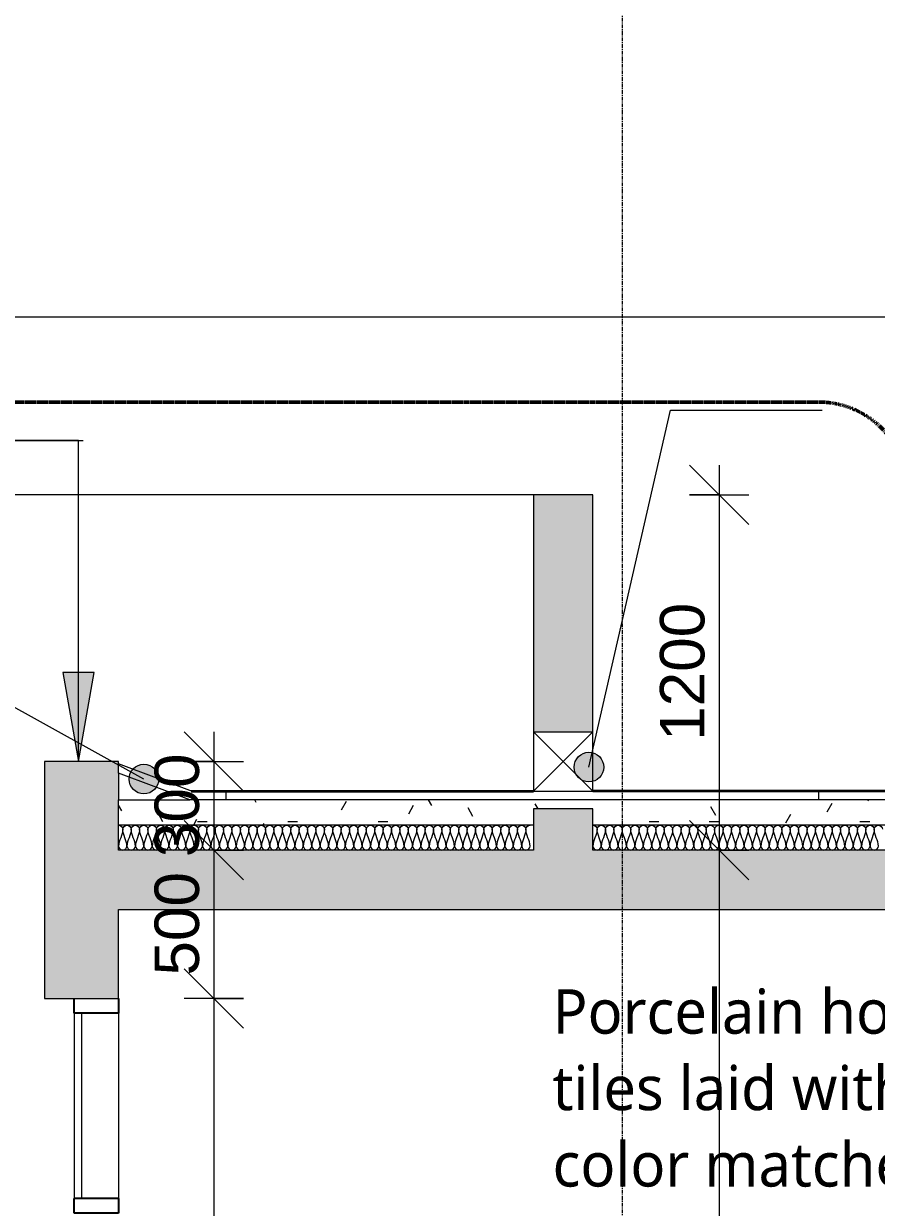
# Model space of a CAD drawing. Header units: millimetres. Extents: x -25665 to 60211, y -6376 to 13478.
# Drawn here: x -8748 to -5872, y 6345 to 10340 of the extents above; entities that cross this region are included whole.
import ezdxf

# ---------------------------------------------------------------- set-up
doc = ezdxf.new("R2010")
doc.units = ezdxf.units.MM
doc.linetypes.add('Callout Boundary', pattern=[2.38125, 1.190625, -1.190625])
doc.linetypes.add('Grid Line', pattern=[22.225, 12.7, -3.175, 3.175, -3.175])
for name, color, linetype, lineweight in [('A-ANNO-DIMS', 211, 'Continuous', 9), ('A-ANNO-DIMS-100', 211, 'Continuous', 9), ('A-ANNO-SYMB', 150, 'Continuous', 9), ('A-DETL', 90, 'Continuous', 9), ('A-DETL-GENF', 92, 'Continuous', 9), ('A-DETL-THIN', 151, 'Continuous', 9), ('A-FLOR', 192, 'Continuous', 9), ('A-FLOR-MCUT', 51, 'Continuous', 9), ('A-FLOR-PATT', 8, 'Continuous', 35), ('A-GLAZ-CURT', 52, 'Continuous', 9), ('A-GLAZ-CWMG', 51, 'Continuous', 9), ('A-WALL', 113, 'Continuous', 9), ('G-ANNO-DIMS', 111, 'Continuous', 9), ('G-ANNO-TEXT', 231, 'Continuous', 9), ('S-GRID', 1, 'Continuous', 9)]:
    doc.layers.add(name, color=color, linetype=linetype, lineweight=lineweight)
doc.styles.add('Arial_4', font='arial.ttf', dxfattribs={"height": 150})
doc.styles.add('Lucida Sans Unicode_2', font='l_10646.ttf', dxfattribs={"height": 150})
doc.dimstyles.new('100', dxfattribs={"dimscale": 304.8, "dimtxt": 153.03891, "dimasz": 0.656168, "dimexe": 0.328084, "dimexo": 0.0625, "dimgap": 0.016404, "dimtad": 1, "dimdec": 0, "dimzin": 0, "dimdsep": 46, "dimtxsty": 'Arial_4', "dimblk1": 'OBLIQUE', "dimblk2": 'OBLIQUE', "dimsah": 1, "dimcen": 0.09, "dimdle": 0.328084, "dimazin": 0, "dimtfac": 1, "dimtdec": 4, "dimtix": 1, "dimtmove": 0, "dimatfit": 3, "dimfxl": 0.328084, "dimfxlon": 1, "dimtvp": 1, "dimtolj": 1, "dimtzin": 0, "dimarcsym": 2})
pattern_1 = [(0, (-2066.66, 4700), (406.4, 101.6), [33.528, -271.272, 33.528, -271.272, -1625.6]), (0, (-2066.66, 4700), (406.4, 101.6), [-609.6, 33.528, -576.072, 33.528, -271.272, -711.2]), (0, (-2066.66, 4700), (406.4, 101.6), [-1524, 33.528, -169.672, 33.528, -474.472]), (120, (-1914.26, 4750.8), (-291.1882, 301.1527), [33.528, -271.272, 33.528, -271.272, -1625.6]), (120, (-1914.26, 4750.8), (-291.1882, 301.1527), [-609.6, 33.528, -576.072, 33.528, -271.272, -711.2]), (120, (-1914.26, 4750.8), (-291.1882, 301.1527), [-1524, 33.528, -169.672, 33.528, -474.472]), (240, (-1863.46, 4954), (-115.2118, -402.7527), [33.528, -271.272, 33.528, -271.272, -1625.6]), (240, (-1863.46, 4954), (-115.2118, -402.7527), [-609.6, 33.528, -576.072, 33.528, -271.272, -711.2]), (240, (-1863.46, 4954), (-115.2118, -402.7527), [-1524, 33.528, -169.672, 33.528, -474.472])]

# ---------------------------------------------------------------- blocks, each defined once
blk = doc.blocks.new('Rectangular Mullion - 50x150mm-779096-Section - A')
at = {"layer": 'A-GLAZ-CWMG', "lineweight": 25}
for p, q in [((-8578.113666, 7000), (-8578.113666, 7050)), ((-8428.113666, 7050), (-8428.113666, 7000)), ((-8428.113666, 7000), (-8578.113666, 7000))]:
    blk.add_line(p, q, dxfattribs=at)
blk = doc.blocks.new('M_Fixed Glazed Panel - Glazed Panel-802674-Section - A')
at = {"layer": 'A-GLAZ-CURT', "lineweight": 18}
for p, q in [((-8578.113666, 7000), (-8553.113666, 7000)), ((-8578.113666, 7000), (-8578.113666, 6375)), ((-8553.113666, 7000), (-8553.113666, 6375)), ((-8553.113666, 6375), (-8578.113666, 6375))]:
    blk.add_line(p, q, dxfattribs=at)
blk = doc.blocks.new('Rectangular Mullion - 50x150mm-802676-Section - A')
at = {"layer": 'A-GLAZ-CWMG'}
blk.add_line((-8428.113666, 7000), (-8428.113666, 6375), dxfattribs=at)
blk = doc.blocks.new('Rectangular Mullion - 50x150mm-779099-Section - A')
at = {"layer": 'A-GLAZ-CWMG', "lineweight": 25}
for p, q in [((-8578.113666, 5125), (-8578.113666, 5175)), ((-8428.113666, 5175), (-8578.113666, 5175)), ((-8428.113666, 5175), (-8428.113666, 5125)), ((-8428.113666, 5125), (-8578.113666, 5125))]:
    blk.add_line(p, q, dxfattribs=at)
blk = doc.blocks.new('Spot Elevations - Standard-23738-Section - A')
at = {"layer": 'G-ANNO-DIMS'}
h = blk.add_hatch(color=256, dxfattribs=at)
edge = h.paths.add_edge_path()
edge.add_line((-13443.8, 2986.1), (-13243.8, 2986.1))
edge.add_arc((-13443.8, 2986.1), 200, 0, 90)
edge.add_line((-13443.8, 3186.1), (-13443.8, 2986.1))
h = blk.add_hatch(color=256, dxfattribs=at)
edge = h.paths.add_edge_path()
edge.add_line((-13443.8, 2986.1), (-13643.8, 2986.1))
edge.add_arc((-13443.8, 2986.1), 200, 180, 270)
edge.add_line((-13443.8, 2786.1), (-13443.8, 2986.1))
for p, q in [((-13443.8, 2686.1), (-13443.8, 3286.1)), ((-13143.8, 2986.1), (-14843.8, 2986.1))]:
    blk.add_line(p, q, dxfattribs=at)
blk.add_circle((-13443.8, 2986.1), 200, dxfattribs=at)
blk = doc.blocks.new('DIMBLOCK19-Section - A')
at = {"layer": 'A-ANNO-DIMS-100', "transparency": 16777216}
for p, q in [((-6401.9, 8750), (-6501.9, 8850)), ((-6401.9, 8850), (-6401.9, 7550)), ((-6501.9, 8750), (-6301.9, 8750)), ((-6401.9, 8750), (-6501.9, 8750)), ((-6401.9, 8750), (-6301.9, 8650)), ((-6401.9, 7550), (-6501.9, 7650)), ((-6301.9, 7550), (-6501.9, 7550)), ((-6401.9, 7550), (-6301.9, 7450)), ((-6401.9, 7550), (-6301.9, 7550))]:
    blk.add_line(p, q, dxfattribs=at)
at = {"layer": 'A-ANNO-DIMS-100', "color": 0, "transparency": 16777216, "insert": (-6601.6, 7919.3), "char_height": 150, "width": 553.765, "attachment_point": 1, "rotation": 90, "line_spacing_factor": 0.941778, "style": 'Arial_4'}
blk.add_mtext('1200', dxfattribs=at)
blk = doc.blocks.new('_Oblique')
at = {"color": 0, "linetype": 'ByBlock', "lineweight": -2}
blk.add_line((-0.5, -0.5), (0.5, 0.5), dxfattribs=at)
blk = doc.blocks.new('DIMBLOCK20-Section - A')
at = {"layer": 'A-ANNO-DIMS-100', "transparency": 16777216}
for p, q in [((-6401.9, 7550), (-6501.9, 7650)), ((-6301.9, 7550), (-6501.9, 7550)), ((-6401.9, 7550), (-6401.9, 3950)), ((-6401.9, 7550), (-6301.9, 7450)), ((-6401.9, 7550), (-6301.9, 7550)), ((-6401.9, 4050), (-6501.9, 4150)), ((-6301.9, 4050), (-6501.9, 4050)), ((-6401.9, 4050), (-6301.9, 3950)), ((-6401.9, 4050), (-6301.9, 4050))]:
    blk.add_line(p, q, dxfattribs=at)
at = {"layer": 'A-ANNO-DIMS-100', "color": 0, "transparency": 16777216, "insert": (-6601.6, 5569.3), "char_height": 150, "width": 553.765, "attachment_point": 1, "rotation": 90, "line_spacing_factor": 0.941778, "style": 'Arial_4'}
blk.add_mtext('3500', dxfattribs=at)
blk = doc.blocks.new('DIMBLOCK21-Section - A')
at = {"layer": 'A-ANNO-DIMS-100', "transparency": 16777216}
for p, q in [((-8107.1, 7850), (-8207.1, 7950)), ((-8107.1, 7950), (-8107.1, 7550)), ((-8207.1, 7850), (-8007.1, 7850)), ((-8107.1, 7850), (-8207.1, 7850)), ((-8107.1, 7850), (-8007.1, 7750)), ((-8107.1, 7550), (-8207.1, 7650)), ((-8007.1, 7550), (-8207.1, 7550)), ((-8107.1, 7550), (-8007.1, 7450)), ((-8107.1, 7550), (-8007.1, 7550))]:
    blk.add_line(p, q, dxfattribs=at)
at = {"layer": 'A-ANNO-DIMS-100', "color": 0, "transparency": 16777216, "insert": (-8306.8, 7526.9), "char_height": 150, "width": 415.324, "attachment_point": 1, "rotation": 90, "line_spacing_factor": 0.941778, "style": 'Arial_4'}
blk.add_mtext('300', dxfattribs=at)
blk = doc.blocks.new('DIMBLOCK22-Section - A')
at = {"layer": 'A-ANNO-DIMS-100', "transparency": 16777216}
for p, q in [((-8107.1, 7550), (-8207.1, 7650)), ((-8007.1, 7550), (-8207.1, 7550)), ((-8107.1, 7550), (-8107.1, 7050)), ((-8107.1, 7550), (-8007.1, 7450)), ((-8107.1, 7550), (-8007.1, 7550)), ((-8107.1, 7050), (-8207.1, 7150)), ((-8007.1, 7050), (-8207.1, 7050)), ((-8107.1, 7050), (-8007.1, 6950)), ((-8107.1, 7050), (-8007.1, 7050))]:
    blk.add_line(p, q, dxfattribs=at)
at = {"layer": 'A-ANNO-DIMS-100', "color": 0, "transparency": 16777216, "insert": (-8306.8, 7126.9), "char_height": 150, "width": 415.324, "attachment_point": 1, "rotation": 90, "line_spacing_factor": 0.941778, "style": 'Arial_4'}
blk.add_mtext('500', dxfattribs=at)
blk = doc.blocks.new('DIMBLOCK23-Section - A')
at = {"layer": 'A-ANNO-DIMS-100', "transparency": 16777216}
for p, q in [((-8107.1, 7050), (-8207.1, 7150)), ((-8007.1, 7050), (-8207.1, 7050)), ((-8107.1, 7050), (-8107.1, 4150)), ((-8107.1, 7050), (-8007.1, 6950)), ((-8107.1, 7050), (-8007.1, 7050)), ((-8107.1, 4150), (-8207.1, 4250)), ((-8007.1, 4150), (-8207.1, 4150)), ((-8107.1, 4150), (-8007.1, 4050)), ((-8107.1, 4150), (-8007.1, 4150))]:
    blk.add_line(p, q, dxfattribs=at)
at = {"layer": 'A-ANNO-DIMS-100', "color": 0, "transparency": 16777216, "insert": (-8306.8, 5369.3), "char_height": 150, "width": 553.765, "attachment_point": 1, "rotation": 90, "line_spacing_factor": 0.941778, "style": 'Arial_4'}
blk.add_mtext('2900', dxfattribs=at)

msp = doc.modelspace()

# ---------------------------------------------------------------- hatches: boundary and pattern name
at = {"layer": 'A-DETL-GENF'}
h = msp.add_hatch(color=253, dxfattribs=at)
h.paths.add_polyline_path([(4981.3, 7050), (5022.2, 7050), (5022.2, 8750), (4822.2, 8750), (4822.2, 7550), (-6827.8, 7550), (-6827.8, 7690), (-7027.8, 7690), (-7027.8, 7550), (-8428.1, 7550), (-8428.1, 7850), (-8678.1, 7850), (-8678.1, 7050), (-8428.1, 7050), (-8428.1, 7350), (4772.2, 7350), (4772.2, 7050), (4933.8, 7050)])
h.paths.add_polyline_path([(-7027.8, 7950), (-6827.8, 7950), (-6827.8, 8750), (-7027.8, 8750), (-7027.8, 8630.9)])
at = {"layer": 'A-DETL-GENF', "lineweight": 18}
h = msp.add_hatch(dxfattribs=at)
h.set_pattern_fill('FP_3', color=250, style=0, pattern_type=2)
h.set_pattern_definition(pattern_1)
h.paths.add_polyline_path([(-8188.1, 7720), (-8428.1, 7810), (-8428.1, 7720), (-8380.6, 7720)])
at = {"layer": 'A-FLOR-PATT', "lineweight": 9}
h = msp.add_hatch(dxfattribs=at)
h.set_pattern_fill('FP_3', color=256, style=0, pattern_type=2)
h.set_pattern_definition(pattern_1)
h.paths.add_polyline_path([(-6827.8, 7635), (-2060.1, 7635), (-2060.1, 7720), (-8428.1, 7720), (-8428.1, 7635), (-7027.8, 7635), (-7027.8, 7690), (-6827.8, 7690)])
h = msp.add_hatch(dxfattribs=at)
h.set_pattern_fill('FP_2', color=256, style=0, pattern_type=2)
h.set_pattern_definition([(90, (-2066.7, 4700), (-2000, 1e-13), [])])
h.paths.add_polyline_path([(-2060.1, 7720), (-2060.1, 7750), (-8182.7, 7750), (-8178.6, 7748.5), (-8188.1, 7720), (-2174.1, 7720)])
at = {"layer": 'G-ANNO-DIMS'}
msp.add_hatch(color=256, dxfattribs=at).paths.add_polyline_path([(-8562.9, 7850), (-8510, 8150), (-8615.8, 8150)])
at = {"layer": 'G-ANNO-TEXT'}
h = msp.add_hatch(color=7, dxfattribs=at)
edge = h.paths.add_edge_path()
edge.add_arc((-6841.1, 7830.7), 50, 0, 360)
h = msp.add_hatch(color=7, dxfattribs=at)
edge = h.paths.add_edge_path()
edge.add_arc((-8342.7, 7790.5), 50, 0, 360)

# ---------------------------------------------------------------- linework, layer by layer
at = {"layer": 'A-ANNO-SYMB', "linetype": 'Callout Boundary', "lineweight": 50}
msp.add_line((-6066, 9063.1), (-10267.7, 9063.1), dxfattribs=at)
msp.add_arc((-6066, 8763.1), 300, 0, 90, dxfattribs=at)
at = {"layer": 'A-DETL'}
for points in [[(-8428.1, 7635), (-8421.4, 7635), (-8413.9, 7627.5), (-8413.9, 7620.8)], [(-8413.9, 7620.8), (-8413.9, 7627.5), (-8399.8, 7642.5), (-8385.6, 7627.5), (-8385.6, 7620.8)], [(-8385.6, 7620.8), (-8385.6, 7627.5), (-8371.4, 7642.5), (-8357.3, 7627.5), (-8357.3, 7620.8)], [(-8357.3, 7620.8), (-8357.3, 7627.5), (-8343.1, 7642.5), (-8328.9, 7627.5), (-8328.9, 7620.8)], [(-8328.9, 7620.8), (-8328.9, 7627.5), (-8314.8, 7642.5), (-8300.6, 7627.5), (-8300.6, 7620.8)], [(-8300.6, 7620.8), (-8300.6, 7627.5), (-8286.4, 7642.5), (-8272.3, 7627.5), (-8272.3, 7620.8)], [(-8272.3, 7620.8), (-8272.3, 7627.5), (-8258.1, 7642.5), (-8243.9, 7627.5), (-8243.9, 7620.8)], [(-8243.9, 7620.8), (-8243.9, 7627.5), (-8229.8, 7642.5), (-8215.6, 7627.5), (-8215.6, 7620.8)], [(-8215.6, 7620.8), (-8215.6, 7627.5), (-8201.4, 7642.5), (-8187.3, 7627.5), (-8187.3, 7620.8)], [(-8187.3, 7620.8), (-8187.3, 7627.5), (-8173.1, 7642.5), (-8158.9, 7627.5), (-8158.9, 7620.8)], [(-8158.9, 7620.8), (-8158.9, 7627.5), (-8144.8, 7642.5), (-8130.6, 7627.5), (-8130.6, 7620.8)], [(-8130.6, 7620.8), (-8130.6, 7627.5), (-8116.4, 7642.5), (-8102.3, 7627.5), (-8102.3, 7620.8)], [(-8102.3, 7620.8), (-8102.3, 7627.5), (-8088.1, 7642.5), (-8073.9, 7627.5), (-8073.9, 7620.8)], [(-8073.9, 7620.8), (-8073.9, 7627.5), (-8059.8, 7642.5), (-8045.6, 7627.5), (-8045.6, 7620.8)], [(-8045.6, 7620.8), (-8045.6, 7627.5), (-8031.4, 7642.5), (-8017.3, 7627.5), (-8017.3, 7620.8)], [(-8017.3, 7620.8), (-8017.3, 7627.5), (-8003.1, 7642.5), (-7988.9, 7627.5), (-7988.9, 7620.8)], [(-7988.9, 7620.8), (-7988.9, 7627.5), (-7974.8, 7642.5), (-7960.6, 7627.5), (-7960.6, 7620.8)], [(-7960.6, 7620.8), (-7960.6, 7627.5), (-7946.4, 7642.5), (-7932.3, 7627.5), (-7932.3, 7620.8)], [(-7932.3, 7620.8), (-7932.3, 7627.5), (-7918.1, 7642.5), (-7903.9, 7627.5), (-7903.9, 7620.8)], [(-7903.9, 7620.8), (-7903.9, 7627.5), (-7889.8, 7642.5), (-7875.6, 7627.5), (-7875.6, 7620.8)], [(-7875.6, 7620.8), (-7875.6, 7627.5), (-7861.4, 7642.5), (-7847.3, 7627.5), (-7847.3, 7620.8)], [(-7847.3, 7620.8), (-7847.3, 7627.5), (-7833.1, 7642.5), (-7818.9, 7627.5), (-7818.9, 7620.8)], [(-7818.9, 7620.8), (-7818.9, 7627.5), (-7804.8, 7642.5), (-7790.6, 7627.5), (-7790.6, 7620.8)], [(-7790.6, 7620.8), (-7790.6, 7627.5), (-7776.4, 7642.5), (-7762.3, 7627.5), (-7762.3, 7620.8)], [(-7762.3, 7620.8), (-7762.3, 7627.5), (-7748.1, 7642.5), (-7733.9, 7627.5), (-7733.9, 7620.8)], [(-7733.9, 7620.8), (-7733.9, 7627.5), (-7719.8, 7642.5), (-7705.6, 7627.5), (-7705.6, 7620.8)], [(-7705.6, 7620.8), (-7705.6, 7627.5), (-7691.4, 7642.5), (-7677.3, 7627.5), (-7677.3, 7620.8)], [(-7677.3, 7620.8), (-7677.3, 7627.5), (-7663.1, 7642.5), (-7648.9, 7627.5), (-7648.9, 7620.8)], [(-7648.9, 7620.8), (-7648.9, 7627.5), (-7634.8, 7642.5), (-7620.6, 7627.5), (-7620.6, 7620.8)], [(-7620.6, 7620.8), (-7620.6, 7627.5), (-7606.4, 7642.5), (-7592.3, 7627.5), (-7592.3, 7620.8)], [(-7592.3, 7620.8), (-7592.3, 7627.5), (-7578.1, 7642.5), (-7563.9, 7627.5), (-7563.9, 7620.8)], [(-7563.9, 7620.8), (-7563.9, 7627.5), (-7549.8, 7642.5), (-7535.6, 7627.5), (-7535.6, 7620.8)], [(-7535.6, 7620.8), (-7535.6, 7627.5), (-7521.4, 7642.5), (-7507.3, 7627.5), (-7507.3, 7620.8)], [(-7507.3, 7620.8), (-7507.3, 7627.5), (-7493.1, 7642.5), (-7478.9, 7627.5), (-7478.9, 7620.8)], [(-7478.9, 7620.8), (-7478.9, 7627.5), (-7464.8, 7642.5), (-7450.6, 7627.5), (-7450.6, 7620.8)], [(-7450.6, 7620.8), (-7450.6, 7627.5), (-7436.4, 7642.5), (-7422.3, 7627.5), (-7422.3, 7620.8)], [(-7422.3, 7620.8), (-7422.3, 7627.5), (-7408.1, 7642.5), (-7393.9, 7627.5), (-7393.9, 7620.8)], [(-7393.9, 7620.8), (-7393.9, 7627.5), (-7379.8, 7642.5), (-7365.6, 7627.5), (-7365.6, 7620.8)], [(-7365.6, 7620.8), (-7365.6, 7627.5), (-7351.4, 7642.5), (-7337.3, 7627.5), (-7337.3, 7620.8)], [(-7337.3, 7620.8), (-7337.3, 7627.5), (-7323.1, 7642.5), (-7308.9, 7627.5), (-7308.9, 7620.8)], [(-7308.9, 7620.8), (-7308.9, 7627.5), (-7294.8, 7642.5), (-7280.6, 7627.5), (-7280.6, 7620.8)], [(-7280.6, 7620.8), (-7280.6, 7627.5), (-7266.4, 7642.5), (-7252.3, 7627.5), (-7252.3, 7620.8)], [(-7252.3, 7620.8), (-7252.3, 7627.5), (-7238.1, 7642.5), (-7223.9, 7627.5), (-7223.9, 7620.8)], [(-7223.9, 7620.8), (-7223.9, 7627.5), (-7209.8, 7642.5), (-7195.6, 7627.5), (-7195.6, 7620.8)], [(-7195.6, 7620.8), (-7195.6, 7627.5), (-7181.4, 7642.5), (-7167.3, 7627.5), (-7167.3, 7620.8)], [(-7167.3, 7620.8), (-7167.3, 7627.5), (-7153.1, 7642.5), (-7138.9, 7627.5), (-7138.9, 7620.8)], [(-7138.9, 7620.8), (-7138.9, 7627.5), (-7124.8, 7642.5), (-7110.6, 7627.5), (-7110.6, 7620.8)], [(-7110.6, 7620.8), (-7110.6, 7627.5), (-7096.4, 7642.5), (-7082.3, 7627.5), (-7082.3, 7620.8)], [(-7082.3, 7620.8), (-7082.3, 7627.5), (-7068.1, 7642.5), (-7053.9, 7627.5), (-7053.9, 7620.8)], [(-7053.9, 7620.8), (-7053.9, 7627.5), (-7046.5, 7635), (-7039.8, 7635)], [(-6827.8, 7635), (-6821.2, 7635), (-6813.7, 7627.5), (-6813.7, 7620.8)], [(-6813.7, 7620.8), (-6813.7, 7627.5), (-6799.5, 7642.5), (-6785.3, 7627.5), (-6785.3, 7620.8)], [(-6785.3, 7620.8), (-6785.3, 7627.5), (-6771.2, 7642.5), (-6757, 7627.5), (-6757, 7620.8)], [(-6757, 7620.8), (-6757, 7627.5), (-6742.8, 7642.5), (-6728.7, 7627.5), (-6728.7, 7620.8)], [(-6728.7, 7620.8), (-6728.7, 7627.5), (-6714.5, 7642.5), (-6700.3, 7627.5), (-6700.3, 7620.8)], [(-6700.3, 7620.8), (-6700.3, 7627.5), (-6686.2, 7642.5), (-6672, 7627.5), (-6672, 7620.8)], [(-6672, 7620.8), (-6672, 7627.5), (-6657.8, 7642.5), (-6643.7, 7627.5), (-6643.7, 7620.8)], [(-6643.7, 7620.8), (-6643.7, 7627.5), (-6629.5, 7642.5), (-6615.3, 7627.5), (-6615.3, 7620.8)], [(-6615.3, 7620.8), (-6615.3, 7627.5), (-6601.2, 7642.5), (-6587, 7627.5), (-6587, 7620.8)], [(-6587, 7620.8), (-6587, 7627.5), (-6572.8, 7642.5), (-6558.7, 7627.5), (-6558.7, 7620.8)], [(-6558.7, 7620.8), (-6558.7, 7627.5), (-6544.5, 7642.5), (-6530.3, 7627.5), (-6530.3, 7620.8)], [(-6530.3, 7620.8), (-6530.3, 7627.5), (-6516.2, 7642.5), (-6502, 7627.5), (-6502, 7620.8)], [(-6502, 7620.8), (-6502, 7627.5), (-6487.8, 7642.5), (-6473.7, 7627.5), (-6473.7, 7620.8)], [(-6473.7, 7620.8), (-6473.7, 7627.5), (-6459.5, 7642.5), (-6445.3, 7627.5), (-6445.3, 7620.8)], [(-6445.3, 7620.8), (-6445.3, 7627.5), (-6431.2, 7642.5), (-6417, 7627.5), (-6417, 7620.8)], [(-6417, 7620.8), (-6417, 7627.5), (-6402.8, 7642.5), (-6388.7, 7627.5), (-6388.7, 7620.8)], [(-6388.7, 7620.8), (-6388.7, 7627.5), (-6374.5, 7642.5), (-6360.3, 7627.5), (-6360.3, 7620.8)], [(-6360.3, 7620.8), (-6360.3, 7627.5), (-6346.2, 7642.5), (-6332, 7627.5), (-6332, 7620.8)], [(-6332, 7620.8), (-6332, 7627.5), (-6317.8, 7642.5), (-6303.7, 7627.5), (-6303.7, 7620.8)], [(-6303.7, 7620.8), (-6303.7, 7627.5), (-6289.5, 7642.5), (-6275.3, 7627.5), (-6275.3, 7620.8)], [(-6275.3, 7620.8), (-6275.3, 7627.5), (-6261.2, 7642.5), (-6247, 7627.5), (-6247, 7620.8)], [(-6247, 7620.8), (-6247, 7627.5), (-6232.8, 7642.5), (-6218.7, 7627.5), (-6218.7, 7620.8)], [(-6218.7, 7620.8), (-6218.7, 7627.5), (-6204.5, 7642.5), (-6190.3, 7627.5), (-6190.3, 7620.8)], [(-6190.3, 7620.8), (-6190.3, 7627.5), (-6176.2, 7642.5), (-6162, 7627.5), (-6162, 7620.8)], [(-6162, 7620.8), (-6162, 7627.5), (-6147.8, 7642.5), (-6133.7, 7627.5), (-6133.7, 7620.8)], [(-6133.7, 7620.8), (-6133.7, 7627.5), (-6119.5, 7642.5), (-6105.3, 7627.5), (-6105.3, 7620.8)], [(-6105.3, 7620.8), (-6105.3, 7627.5), (-6091.2, 7642.5), (-6077, 7627.5), (-6077, 7620.8)], [(-6077, 7620.8), (-6077, 7627.5), (-6062.8, 7642.5), (-6048.7, 7627.5), (-6048.7, 7620.8)], [(-6048.7, 7620.8), (-6048.7, 7627.5), (-6034.5, 7642.5), (-6020.3, 7627.5), (-6020.3, 7620.8)], [(-6020.3, 7620.8), (-6020.3, 7627.5), (-6006.2, 7642.5), (-5992, 7627.5), (-5992, 7620.8)], [(-5992, 7620.8), (-5992, 7627.5), (-5977.8, 7642.5), (-5963.7, 7627.5), (-5963.7, 7620.8)], [(-5963.7, 7620.8), (-5963.7, 7627.5), (-5949.5, 7642.5), (-5935.3, 7627.5), (-5935.3, 7620.8)], [(-5935.3, 7620.8), (-5935.3, 7627.5), (-5921.2, 7642.5), (-5907, 7627.5), (-5907, 7620.8)], [(-5907, 7620.8), (-5907, 7627.5), (-5892.8, 7642.5), (-5878.7, 7627.5), (-5878.7, 7620.8)], [(-5878.7, 7620.8), (-5878.7, 7627.5), (-5864.5, 7642.5), (-5850.3, 7627.5), (-5850.3, 7620.8)], [(-8413.9, 7620.8), (-8413.9, 7601.4), (-8428.1, 7583.6), (-8428.1, 7564.2)], [(-8399.8, 7564.2), (-8399.8, 7583.6), (-8413.9, 7601.4), (-8413.9, 7620.8)], [(-8385.6, 7620.8), (-8385.6, 7601.4), (-8399.8, 7583.6), (-8399.8, 7564.2)], [(-8371.4, 7564.2), (-8371.4, 7583.6), (-8385.6, 7601.4), (-8385.6, 7620.8)], [(-8357.3, 7620.8), (-8357.3, 7601.4), (-8371.4, 7583.6), (-8371.4, 7564.2)], [(-8343.1, 7564.2), (-8343.1, 7583.6), (-8357.3, 7601.4), (-8357.3, 7620.8)], [(-8328.9, 7620.8), (-8328.9, 7601.4), (-8343.1, 7583.6), (-8343.1, 7564.2)], [(-8314.8, 7564.2), (-8314.8, 7583.6), (-8328.9, 7601.4), (-8328.9, 7620.8)], [(-8300.6, 7620.8), (-8300.6, 7601.4), (-8314.8, 7583.6), (-8314.8, 7564.2)], [(-8286.4, 7564.2), (-8286.4, 7583.6), (-8300.6, 7601.4), (-8300.6, 7620.8)], [(-8272.3, 7620.8), (-8272.3, 7601.4), (-8286.4, 7583.6), (-8286.4, 7564.2)], [(-8258.1, 7564.2), (-8258.1, 7583.6), (-8272.3, 7601.4), (-8272.3, 7620.8)], [(-8243.9, 7620.8), (-8243.9, 7601.4), (-8258.1, 7583.6), (-8258.1, 7564.2)], [(-8229.8, 7564.2), (-8229.8, 7583.6), (-8243.9, 7601.4), (-8243.9, 7620.8)], [(-8215.6, 7620.8), (-8215.6, 7601.4), (-8229.8, 7583.6), (-8229.8, 7564.2)], [(-8201.4, 7564.2), (-8201.4, 7583.6), (-8215.6, 7601.4), (-8215.6, 7620.8)], [(-8187.3, 7620.8), (-8187.3, 7601.4), (-8201.4, 7583.6), (-8201.4, 7564.2)], [(-8173.1, 7564.2), (-8173.1, 7583.6), (-8187.3, 7601.4), (-8187.3, 7620.8)], [(-8158.9, 7620.8), (-8158.9, 7601.4), (-8173.1, 7583.6), (-8173.1, 7564.2)], [(-8144.8, 7564.2), (-8144.8, 7583.6), (-8158.9, 7601.4), (-8158.9, 7620.8)], [(-8130.6, 7620.8), (-8130.6, 7601.4), (-8144.8, 7583.6), (-8144.8, 7564.2)], [(-8116.4, 7564.2), (-8116.4, 7583.6), (-8130.6, 7601.4), (-8130.6, 7620.8)], [(-8102.3, 7620.8), (-8102.3, 7601.4), (-8116.4, 7583.6), (-8116.4, 7564.2)], [(-8088.1, 7564.2), (-8088.1, 7583.6), (-8102.3, 7601.4), (-8102.3, 7620.8)], [(-8073.9, 7620.8), (-8073.9, 7601.4), (-8088.1, 7583.6), (-8088.1, 7564.2)], [(-8059.8, 7564.2), (-8059.8, 7583.6), (-8073.9, 7601.4), (-8073.9, 7620.8)], [(-8045.6, 7620.8), (-8045.6, 7601.4), (-8059.8, 7583.6), (-8059.8, 7564.2)], [(-8031.4, 7564.2), (-8031.4, 7583.6), (-8045.6, 7601.4), (-8045.6, 7620.8)], [(-8017.3, 7620.8), (-8017.3, 7601.4), (-8031.4, 7583.6), (-8031.4, 7564.2)], [(-8003.1, 7564.2), (-8003.1, 7583.6), (-8017.3, 7601.4), (-8017.3, 7620.8)], [(-7988.9, 7620.8), (-7988.9, 7601.4), (-8003.1, 7583.6), (-8003.1, 7564.2)], [(-7974.8, 7564.2), (-7974.8, 7583.6), (-7988.9, 7601.4), (-7988.9, 7620.8)], [(-7960.6, 7620.8), (-7960.6, 7601.4), (-7974.8, 7583.6), (-7974.8, 7564.2)], [(-7946.4, 7564.2), (-7946.4, 7583.6), (-7960.6, 7601.4), (-7960.6, 7620.8)], [(-7932.3, 7620.8), (-7932.3, 7601.4), (-7946.4, 7583.6), (-7946.4, 7564.2)], [(-7918.1, 7564.2), (-7918.1, 7583.6), (-7932.3, 7601.4), (-7932.3, 7620.8)], [(-7903.9, 7620.8), (-7903.9, 7601.4), (-7918.1, 7583.6), (-7918.1, 7564.2)], [(-7889.8, 7564.2), (-7889.8, 7583.6), (-7903.9, 7601.4), (-7903.9, 7620.8)], [(-7875.6, 7620.8), (-7875.6, 7601.4), (-7889.8, 7583.6), (-7889.8, 7564.2)], [(-7861.4, 7564.2), (-7861.4, 7583.6), (-7875.6, 7601.4), (-7875.6, 7620.8)], [(-7847.3, 7620.8), (-7847.3, 7601.4), (-7861.4, 7583.6), (-7861.4, 7564.2)], [(-7833.1, 7564.2), (-7833.1, 7583.6), (-7847.3, 7601.4), (-7847.3, 7620.8)], [(-7818.9, 7620.8), (-7818.9, 7601.4), (-7833.1, 7583.6), (-7833.1, 7564.2)], [(-7804.8, 7564.2), (-7804.8, 7583.6), (-7818.9, 7601.4), (-7818.9, 7620.8)], [(-7790.6, 7620.8), (-7790.6, 7601.4), (-7804.8, 7583.6), (-7804.8, 7564.2)], [(-7776.4, 7564.2), (-7776.4, 7583.6), (-7790.6, 7601.4), (-7790.6, 7620.8)], [(-7762.3, 7620.8), (-7762.3, 7601.4), (-7776.4, 7583.6), (-7776.4, 7564.2)], [(-7748.1, 7564.2), (-7748.1, 7583.6), (-7762.3, 7601.4), (-7762.3, 7620.8)], [(-7733.9, 7620.8), (-7733.9, 7601.4), (-7748.1, 7583.6), (-7748.1, 7564.2)], [(-7719.8, 7564.2), (-7719.8, 7583.6), (-7733.9, 7601.4), (-7733.9, 7620.8)], [(-7705.6, 7620.8), (-7705.6, 7601.4), (-7719.8, 7583.6), (-7719.8, 7564.2)], [(-7691.4, 7564.2), (-7691.4, 7583.6), (-7705.6, 7601.4), (-7705.6, 7620.8)], [(-7677.3, 7620.8), (-7677.3, 7601.4), (-7691.4, 7583.6), (-7691.4, 7564.2)], [(-7663.1, 7564.2), (-7663.1, 7583.6), (-7677.3, 7601.4), (-7677.3, 7620.8)], [(-7648.9, 7620.8), (-7648.9, 7601.4), (-7663.1, 7583.6), (-7663.1, 7564.2)], [(-7634.8, 7564.2), (-7634.8, 7583.6), (-7648.9, 7601.4), (-7648.9, 7620.8)], [(-7620.6, 7620.8), (-7620.6, 7601.4), (-7634.8, 7583.6), (-7634.8, 7564.2)], [(-7606.4, 7564.2), (-7606.4, 7583.6), (-7620.6, 7601.4), (-7620.6, 7620.8)], [(-7592.3, 7620.8), (-7592.3, 7601.4), (-7606.4, 7583.6), (-7606.4, 7564.2)], [(-7578.1, 7564.2), (-7578.1, 7583.6), (-7592.3, 7601.4), (-7592.3, 7620.8)], [(-7563.9, 7620.8), (-7563.9, 7601.4), (-7578.1, 7583.6), (-7578.1, 7564.2)], [(-7549.8, 7564.2), (-7549.8, 7583.6), (-7563.9, 7601.4), (-7563.9, 7620.8)], [(-7535.6, 7620.8), (-7535.6, 7601.4), (-7549.8, 7583.6), (-7549.8, 7564.2)], [(-7521.4, 7564.2), (-7521.4, 7583.6), (-7535.6, 7601.4), (-7535.6, 7620.8)], [(-7507.3, 7620.8), (-7507.3, 7601.4), (-7521.4, 7583.6), (-7521.4, 7564.2)], [(-7493.1, 7564.2), (-7493.1, 7583.6), (-7507.3, 7601.4), (-7507.3, 7620.8)], [(-7478.9, 7620.8), (-7478.9, 7601.4), (-7493.1, 7583.6), (-7493.1, 7564.2)], [(-7464.8, 7564.2), (-7464.8, 7583.6), (-7478.9, 7601.4), (-7478.9, 7620.8)], [(-7450.6, 7620.8), (-7450.6, 7601.4), (-7464.8, 7583.6), (-7464.8, 7564.2)], [(-7436.4, 7564.2), (-7436.4, 7583.6), (-7450.6, 7601.4), (-7450.6, 7620.8)], [(-7422.3, 7620.8), (-7422.3, 7601.4), (-7436.4, 7583.6), (-7436.4, 7564.2)], [(-7408.1, 7564.2), (-7408.1, 7583.6), (-7422.3, 7601.4), (-7422.3, 7620.8)], [(-7393.9, 7620.8), (-7393.9, 7601.4), (-7408.1, 7583.6), (-7408.1, 7564.2)], [(-7379.8, 7564.2), (-7379.8, 7583.6), (-7393.9, 7601.4), (-7393.9, 7620.8)], [(-7365.6, 7620.8), (-7365.6, 7601.4), (-7379.8, 7583.6), (-7379.8, 7564.2)], [(-7351.4, 7564.2), (-7351.4, 7583.6), (-7365.6, 7601.4), (-7365.6, 7620.8)], [(-7337.3, 7620.8), (-7337.3, 7601.4), (-7351.4, 7583.6), (-7351.4, 7564.2)], [(-7323.1, 7564.2), (-7323.1, 7583.6), (-7337.3, 7601.4), (-7337.3, 7620.8)], [(-7308.9, 7620.8), (-7308.9, 7601.4), (-7323.1, 7583.6), (-7323.1, 7564.2)], [(-7294.8, 7564.2), (-7294.8, 7583.6), (-7308.9, 7601.4), (-7308.9, 7620.8)], [(-7280.6, 7620.8), (-7280.6, 7601.4), (-7294.8, 7583.6), (-7294.8, 7564.2)], [(-7266.4, 7564.2), (-7266.4, 7583.6), (-7280.6, 7601.4), (-7280.6, 7620.8)], [(-7252.3, 7620.8), (-7252.3, 7601.4), (-7266.4, 7583.6), (-7266.4, 7564.2)], [(-7238.1, 7564.2), (-7238.1, 7583.6), (-7252.3, 7601.4), (-7252.3, 7620.8)], [(-7223.9, 7620.8), (-7223.9, 7601.4), (-7238.1, 7583.6), (-7238.1, 7564.2)], [(-7209.8, 7564.2), (-7209.8, 7583.6), (-7223.9, 7601.4), (-7223.9, 7620.8)], [(-7195.6, 7620.8), (-7195.6, 7601.4), (-7209.8, 7583.6), (-7209.8, 7564.2)], [(-7181.4, 7564.2), (-7181.4, 7583.6), (-7195.6, 7601.4), (-7195.6, 7620.8)], [(-7167.3, 7620.8), (-7167.3, 7601.4), (-7181.4, 7583.6), (-7181.4, 7564.2)], [(-7153.1, 7564.2), (-7153.1, 7583.6), (-7167.3, 7601.4), (-7167.3, 7620.8)], [(-7138.9, 7620.8), (-7138.9, 7601.4), (-7153.1, 7583.6), (-7153.1, 7564.2)], [(-7124.8, 7564.2), (-7124.8, 7583.6), (-7138.9, 7601.4), (-7138.9, 7620.8)], [(-7110.6, 7620.8), (-7110.6, 7601.4), (-7124.8, 7583.6), (-7124.8, 7564.2)], [(-7096.4, 7564.2), (-7096.4, 7583.6), (-7110.6, 7601.4), (-7110.6, 7620.8)], [(-7082.3, 7620.8), (-7082.3, 7601.4), (-7096.4, 7583.6), (-7096.4, 7564.2)], [(-7068.1, 7564.2), (-7068.1, 7583.6), (-7082.3, 7601.4), (-7082.3, 7620.8)], [(-7053.9, 7620.8), (-7053.9, 7601.4), (-7068.1, 7583.6), (-7068.1, 7564.2)], [(-7039.8, 7564.2), (-7039.8, 7583.6), (-7053.9, 7601.4), (-7053.9, 7620.8)], [(-6813.7, 7620.8), (-6813.7, 7601.4), (-6827.8, 7583.6), (-6827.8, 7564.2)], [(-6799.5, 7564.2), (-6799.5, 7583.6), (-6813.7, 7601.4), (-6813.7, 7620.8)], [(-6785.3, 7620.8), (-6785.3, 7601.4), (-6799.5, 7583.6), (-6799.5, 7564.2)], [(-6771.2, 7564.2), (-6771.2, 7583.6), (-6785.3, 7601.4), (-6785.3, 7620.8)], [(-6757, 7620.8), (-6757, 7601.4), (-6771.2, 7583.6), (-6771.2, 7564.2)], [(-6742.8, 7564.2), (-6742.8, 7583.6), (-6757, 7601.4), (-6757, 7620.8)], [(-6728.7, 7620.8), (-6728.7, 7601.4), (-6742.8, 7583.6), (-6742.8, 7564.2)], [(-6714.5, 7564.2), (-6714.5, 7583.6), (-6728.7, 7601.4), (-6728.7, 7620.8)], [(-6700.3, 7620.8), (-6700.3, 7601.4), (-6714.5, 7583.6), (-6714.5, 7564.2)], [(-6686.2, 7564.2), (-6686.2, 7583.6), (-6700.3, 7601.4), (-6700.3, 7620.8)], [(-6672, 7620.8), (-6672, 7601.4), (-6686.2, 7583.6), (-6686.2, 7564.2)], [(-6657.8, 7564.2), (-6657.8, 7583.6), (-6672, 7601.4), (-6672, 7620.8)], [(-6643.7, 7620.8), (-6643.7, 7601.4), (-6657.8, 7583.6), (-6657.8, 7564.2)], [(-6629.5, 7564.2), (-6629.5, 7583.6), (-6643.7, 7601.4), (-6643.7, 7620.8)], [(-6615.3, 7620.8), (-6615.3, 7601.4), (-6629.5, 7583.6), (-6629.5, 7564.2)], [(-6601.2, 7564.2), (-6601.2, 7583.6), (-6615.3, 7601.4), (-6615.3, 7620.8)], [(-6587, 7620.8), (-6587, 7601.4), (-6601.2, 7583.6), (-6601.2, 7564.2)], [(-6572.8, 7564.2), (-6572.8, 7583.6), (-6587, 7601.4), (-6587, 7620.8)], [(-6558.7, 7620.8), (-6558.7, 7601.4), (-6572.8, 7583.6), (-6572.8, 7564.2)], [(-6544.5, 7564.2), (-6544.5, 7583.6), (-6558.7, 7601.4), (-6558.7, 7620.8)], [(-6530.3, 7620.8), (-6530.3, 7601.4), (-6544.5, 7583.6), (-6544.5, 7564.2)], [(-6516.2, 7564.2), (-6516.2, 7583.6), (-6530.3, 7601.4), (-6530.3, 7620.8)], [(-6502, 7620.8), (-6502, 7601.4), (-6516.2, 7583.6), (-6516.2, 7564.2)], [(-6487.8, 7564.2), (-6487.8, 7583.6), (-6502, 7601.4), (-6502, 7620.8)], [(-6473.7, 7620.8), (-6473.7, 7601.4), (-6487.8, 7583.6), (-6487.8, 7564.2)], [(-6459.5, 7564.2), (-6459.5, 7583.6), (-6473.7, 7601.4), (-6473.7, 7620.8)], [(-6445.3, 7620.8), (-6445.3, 7601.4), (-6459.5, 7583.6), (-6459.5, 7564.2)], [(-6431.2, 7564.2), (-6431.2, 7583.6), (-6445.3, 7601.4), (-6445.3, 7620.8)], [(-6417, 7620.8), (-6417, 7601.4), (-6431.2, 7583.6), (-6431.2, 7564.2)], [(-6402.8, 7564.2), (-6402.8, 7583.6), (-6417, 7601.4), (-6417, 7620.8)], [(-6388.7, 7620.8), (-6388.7, 7601.4), (-6402.8, 7583.6), (-6402.8, 7564.2)], [(-6374.5, 7564.2), (-6374.5, 7583.6), (-6388.7, 7601.4), (-6388.7, 7620.8)], [(-6360.3, 7620.8), (-6360.3, 7601.4), (-6374.5, 7583.6), (-6374.5, 7564.2)], [(-6346.2, 7564.2), (-6346.2, 7583.6), (-6360.3, 7601.4), (-6360.3, 7620.8)], [(-6332, 7620.8), (-6332, 7601.4), (-6346.2, 7583.6), (-6346.2, 7564.2)], [(-6317.8, 7564.2), (-6317.8, 7583.6), (-6332, 7601.4), (-6332, 7620.8)], [(-6303.7, 7620.8), (-6303.7, 7601.4), (-6317.8, 7583.6), (-6317.8, 7564.2)], [(-6289.5, 7564.2), (-6289.5, 7583.6), (-6303.7, 7601.4), (-6303.7, 7620.8)], [(-6275.3, 7620.8), (-6275.3, 7601.4), (-6289.5, 7583.6), (-6289.5, 7564.2)], [(-6261.2, 7564.2), (-6261.2, 7583.6), (-6275.3, 7601.4), (-6275.3, 7620.8)], [(-6247, 7620.8), (-6247, 7601.4), (-6261.2, 7583.6), (-6261.2, 7564.2)], [(-6232.8, 7564.2), (-6232.8, 7583.6), (-6247, 7601.4), (-6247, 7620.8)], [(-6218.7, 7620.8), (-6218.7, 7601.4), (-6232.8, 7583.6), (-6232.8, 7564.2)], [(-6204.5, 7564.2), (-6204.5, 7583.6), (-6218.7, 7601.4), (-6218.7, 7620.8)], [(-6190.3, 7620.8), (-6190.3, 7601.4), (-6204.5, 7583.6), (-6204.5, 7564.2)], [(-6176.2, 7564.2), (-6176.2, 7583.6), (-6190.3, 7601.4), (-6190.3, 7620.8)], [(-6162, 7620.8), (-6162, 7601.4), (-6176.2, 7583.6), (-6176.2, 7564.2)], [(-6147.8, 7564.2), (-6147.8, 7583.6), (-6162, 7601.4), (-6162, 7620.8)], [(-6133.7, 7620.8), (-6133.7, 7601.4), (-6147.8, 7583.6), (-6147.8, 7564.2)], [(-6119.5, 7564.2), (-6119.5, 7583.6), (-6133.7, 7601.4), (-6133.7, 7620.8)], [(-6105.3, 7620.8), (-6105.3, 7601.4), (-6119.5, 7583.6), (-6119.5, 7564.2)], [(-6091.2, 7564.2), (-6091.2, 7583.6), (-6105.3, 7601.4), (-6105.3, 7620.8)], [(-6077, 7620.8), (-6077, 7601.4), (-6091.2, 7583.6), (-6091.2, 7564.2)], [(-6062.8, 7564.2), (-6062.8, 7583.6), (-6077, 7601.4), (-6077, 7620.8)], [(-6048.7, 7620.8), (-6048.7, 7601.4), (-6062.8, 7583.6), (-6062.8, 7564.2)], [(-6034.5, 7564.2), (-6034.5, 7583.6), (-6048.7, 7601.4), (-6048.7, 7620.8)], [(-6020.3, 7620.8), (-6020.3, 7601.4), (-6034.5, 7583.6), (-6034.5, 7564.2)], [(-6006.2, 7564.2), (-6006.2, 7583.6), (-6020.3, 7601.4), (-6020.3, 7620.8)], [(-5992, 7620.8), (-5992, 7601.4), (-6006.2, 7583.6), (-6006.2, 7564.2)], [(-5977.8, 7564.2), (-5977.8, 7583.6), (-5992, 7601.4), (-5992, 7620.8)], [(-5963.7, 7620.8), (-5963.7, 7601.4), (-5977.8, 7583.6), (-5977.8, 7564.2)], [(-5949.5, 7564.2), (-5949.5, 7583.6), (-5963.7, 7601.4), (-5963.7, 7620.8)], [(-5935.3, 7620.8), (-5935.3, 7601.4), (-5949.5, 7583.6), (-5949.5, 7564.2)], [(-5921.2, 7564.2), (-5921.2, 7583.6), (-5935.3, 7601.4), (-5935.3, 7620.8)], [(-5907, 7620.8), (-5907, 7601.4), (-5921.2, 7583.6), (-5921.2, 7564.2)], [(-5892.8, 7564.2), (-5892.8, 7583.6), (-5907, 7601.4), (-5907, 7620.8)], [(-5878.7, 7620.8), (-5878.7, 7601.4), (-5892.8, 7583.6), (-5892.8, 7564.2)], [(-5864.5, 7564.2), (-5864.5, 7583.6), (-5878.7, 7601.4), (-5878.7, 7620.8)], [(-8428.1, 7564.2), (-8428.1, 7557.5), (-8413.9, 7542.5), (-8399.8, 7557.5), (-8399.8, 7564.2)], [(-8399.8, 7564.2), (-8399.8, 7557.5), (-8385.6, 7542.5), (-8371.4, 7557.5), (-8371.4, 7564.2)], [(-8371.4, 7564.2), (-8371.4, 7557.5), (-8357.3, 7542.5), (-8343.1, 7557.5), (-8343.1, 7564.2)], [(-8343.1, 7564.2), (-8343.1, 7557.5), (-8328.9, 7542.5), (-8314.8, 7557.5), (-8314.8, 7564.2)], [(-8314.8, 7564.2), (-8314.8, 7557.5), (-8300.6, 7542.5), (-8286.4, 7557.5), (-8286.4, 7564.2)], [(-8286.4, 7564.2), (-8286.4, 7557.5), (-8272.3, 7542.5), (-8258.1, 7557.5), (-8258.1, 7564.2)], [(-8258.1, 7564.2), (-8258.1, 7557.5), (-8243.9, 7542.5), (-8229.8, 7557.5), (-8229.8, 7564.2)], [(-8229.8, 7564.2), (-8229.8, 7557.5), (-8215.6, 7542.5), (-8201.4, 7557.5), (-8201.4, 7564.2)], [(-8201.4, 7564.2), (-8201.4, 7557.5), (-8187.3, 7542.5), (-8173.1, 7557.5), (-8173.1, 7564.2)], [(-8173.1, 7564.2), (-8173.1, 7557.5), (-8158.9, 7542.5), (-8144.8, 7557.5), (-8144.8, 7564.2)], [(-8144.8, 7564.2), (-8144.8, 7557.5), (-8130.6, 7542.5), (-8116.4, 7557.5), (-8116.4, 7564.2)], [(-8116.4, 7564.2), (-8116.4, 7557.5), (-8102.3, 7542.5), (-8088.1, 7557.5), (-8088.1, 7564.2)], [(-8088.1, 7564.2), (-8088.1, 7557.5), (-8073.9, 7542.5), (-8059.8, 7557.5), (-8059.8, 7564.2)], [(-8059.8, 7564.2), (-8059.8, 7557.5), (-8045.6, 7542.5), (-8031.4, 7557.5), (-8031.4, 7564.2)], [(-8031.4, 7564.2), (-8031.4, 7557.5), (-8017.3, 7542.5), (-8003.1, 7557.5), (-8003.1, 7564.2)], [(-8003.1, 7564.2), (-8003.1, 7557.5), (-7988.9, 7542.5), (-7974.8, 7557.5), (-7974.8, 7564.2)], [(-7974.8, 7564.2), (-7974.8, 7557.5), (-7960.6, 7542.5), (-7946.4, 7557.5), (-7946.4, 7564.2)], [(-7946.4, 7564.2), (-7946.4, 7557.5), (-7932.3, 7542.5), (-7918.1, 7557.5), (-7918.1, 7564.2)], [(-7918.1, 7564.2), (-7918.1, 7557.5), (-7903.9, 7542.5), (-7889.8, 7557.5), (-7889.8, 7564.2)], [(-7889.8, 7564.2), (-7889.8, 7557.5), (-7875.6, 7542.5), (-7861.4, 7557.5), (-7861.4, 7564.2)], [(-7861.4, 7564.2), (-7861.4, 7557.5), (-7847.3, 7542.5), (-7833.1, 7557.5), (-7833.1, 7564.2)], [(-7833.1, 7564.2), (-7833.1, 7557.5), (-7818.9, 7542.5), (-7804.8, 7557.5), (-7804.8, 7564.2)], [(-7804.8, 7564.2), (-7804.8, 7557.5), (-7790.6, 7542.5), (-7776.4, 7557.5), (-7776.4, 7564.2)], [(-7776.4, 7564.2), (-7776.4, 7557.5), (-7762.3, 7542.5), (-7748.1, 7557.5), (-7748.1, 7564.2)], [(-7748.1, 7564.2), (-7748.1, 7557.5), (-7733.9, 7542.5), (-7719.8, 7557.5), (-7719.8, 7564.2)], [(-7719.8, 7564.2), (-7719.8, 7557.5), (-7705.6, 7542.5), (-7691.4, 7557.5), (-7691.4, 7564.2)], [(-7691.4, 7564.2), (-7691.4, 7557.5), (-7677.3, 7542.5), (-7663.1, 7557.5), (-7663.1, 7564.2)], [(-7663.1, 7564.2), (-7663.1, 7557.5), (-7648.9, 7542.5), (-7634.8, 7557.5), (-7634.8, 7564.2)], [(-7634.8, 7564.2), (-7634.8, 7557.5), (-7620.6, 7542.5), (-7606.4, 7557.5), (-7606.4, 7564.2)], [(-7606.4, 7564.2), (-7606.4, 7557.5), (-7592.3, 7542.5), (-7578.1, 7557.5), (-7578.1, 7564.2)], [(-7578.1, 7564.2), (-7578.1, 7557.5), (-7563.9, 7542.5), (-7549.8, 7557.5), (-7549.8, 7564.2)], [(-7549.8, 7564.2), (-7549.8, 7557.5), (-7535.6, 7542.5), (-7521.4, 7557.5), (-7521.4, 7564.2)], [(-7521.4, 7564.2), (-7521.4, 7557.5), (-7507.3, 7542.5), (-7493.1, 7557.5), (-7493.1, 7564.2)], [(-7493.1, 7564.2), (-7493.1, 7557.5), (-7478.9, 7542.5), (-7464.8, 7557.5), (-7464.8, 7564.2)], [(-7464.8, 7564.2), (-7464.8, 7557.5), (-7450.6, 7542.5), (-7436.4, 7557.5), (-7436.4, 7564.2)], [(-7436.4, 7564.2), (-7436.4, 7557.5), (-7422.3, 7542.5), (-7408.1, 7557.5), (-7408.1, 7564.2)], [(-7408.1, 7564.2), (-7408.1, 7557.5), (-7393.9, 7542.5), (-7379.8, 7557.5), (-7379.8, 7564.2)], [(-7379.8, 7564.2), (-7379.8, 7557.5), (-7365.6, 7542.5), (-7351.4, 7557.5), (-7351.4, 7564.2)], [(-7351.4, 7564.2), (-7351.4, 7557.5), (-7337.3, 7542.5), (-7323.1, 7557.5), (-7323.1, 7564.2)], [(-7323.1, 7564.2), (-7323.1, 7557.5), (-7308.9, 7542.5), (-7294.8, 7557.5), (-7294.8, 7564.2)], [(-7294.8, 7564.2), (-7294.8, 7557.5), (-7280.6, 7542.5), (-7266.4, 7557.5), (-7266.4, 7564.2)], [(-7266.4, 7564.2), (-7266.4, 7557.5), (-7252.3, 7542.5), (-7238.1, 7557.5), (-7238.1, 7564.2)], [(-7238.1, 7564.2), (-7238.1, 7557.5), (-7223.9, 7542.5), (-7209.8, 7557.5), (-7209.8, 7564.2)], [(-7209.8, 7564.2), (-7209.8, 7557.5), (-7195.6, 7542.5), (-7181.4, 7557.5), (-7181.4, 7564.2)], [(-7181.4, 7564.2), (-7181.4, 7557.5), (-7167.3, 7542.5), (-7153.1, 7557.5), (-7153.1, 7564.2)], [(-7153.1, 7564.2), (-7153.1, 7557.5), (-7138.9, 7542.5), (-7124.8, 7557.5), (-7124.8, 7564.2)], [(-7124.8, 7564.2), (-7124.8, 7557.5), (-7110.6, 7542.5), (-7096.4, 7557.5), (-7096.4, 7564.2)], [(-7096.4, 7564.2), (-7096.4, 7557.5), (-7082.3, 7542.5), (-7068.1, 7557.5), (-7068.1, 7564.2)], [(-7068.1, 7564.2), (-7068.1, 7557.5), (-7053.9, 7542.5), (-7039.8, 7557.5), (-7039.8, 7564.2)], [(-6827.8, 7564.2), (-6827.8, 7557.5), (-6813.7, 7542.5), (-6799.5, 7557.5), (-6799.5, 7564.2)], [(-6799.5, 7564.2), (-6799.5, 7557.5), (-6785.3, 7542.5), (-6771.2, 7557.5), (-6771.2, 7564.2)], [(-6771.2, 7564.2), (-6771.2, 7557.5), (-6757, 7542.5), (-6742.8, 7557.5), (-6742.8, 7564.2)], [(-6742.8, 7564.2), (-6742.8, 7557.5), (-6728.7, 7542.5), (-6714.5, 7557.5), (-6714.5, 7564.2)], [(-6714.5, 7564.2), (-6714.5, 7557.5), (-6700.3, 7542.5), (-6686.2, 7557.5), (-6686.2, 7564.2)], [(-6686.2, 7564.2), (-6686.2, 7557.5), (-6672, 7542.5), (-6657.8, 7557.5), (-6657.8, 7564.2)], [(-6657.8, 7564.2), (-6657.8, 7557.5), (-6643.7, 7542.5), (-6629.5, 7557.5), (-6629.5, 7564.2)], [(-6629.5, 7564.2), (-6629.5, 7557.5), (-6615.3, 7542.5), (-6601.2, 7557.5), (-6601.2, 7564.2)], [(-6601.2, 7564.2), (-6601.2, 7557.5), (-6587, 7542.5), (-6572.8, 7557.5), (-6572.8, 7564.2)], [(-6572.8, 7564.2), (-6572.8, 7557.5), (-6558.7, 7542.5), (-6544.5, 7557.5), (-6544.5, 7564.2)], [(-6544.5, 7564.2), (-6544.5, 7557.5), (-6530.3, 7542.5), (-6516.2, 7557.5), (-6516.2, 7564.2)], [(-6516.2, 7564.2), (-6516.2, 7557.5), (-6502, 7542.5), (-6487.8, 7557.5), (-6487.8, 7564.2)], [(-6487.8, 7564.2), (-6487.8, 7557.5), (-6473.7, 7542.5), (-6459.5, 7557.5), (-6459.5, 7564.2)], [(-6459.5, 7564.2), (-6459.5, 7557.5), (-6445.3, 7542.5), (-6431.2, 7557.5), (-6431.2, 7564.2)], [(-6431.2, 7564.2), (-6431.2, 7557.5), (-6417, 7542.5), (-6402.8, 7557.5), (-6402.8, 7564.2)], [(-6402.8, 7564.2), (-6402.8, 7557.5), (-6388.7, 7542.5), (-6374.5, 7557.5), (-6374.5, 7564.2)], [(-6374.5, 7564.2), (-6374.5, 7557.5), (-6360.3, 7542.5), (-6346.2, 7557.5), (-6346.2, 7564.2)], [(-6346.2, 7564.2), (-6346.2, 7557.5), (-6332, 7542.5), (-6317.8, 7557.5), (-6317.8, 7564.2)], [(-6317.8, 7564.2), (-6317.8, 7557.5), (-6303.7, 7542.5), (-6289.5, 7557.5), (-6289.5, 7564.2)], [(-6289.5, 7564.2), (-6289.5, 7557.5), (-6275.3, 7542.5), (-6261.2, 7557.5), (-6261.2, 7564.2)], [(-6261.2, 7564.2), (-6261.2, 7557.5), (-6247, 7542.5), (-6232.8, 7557.5), (-6232.8, 7564.2)], [(-6232.8, 7564.2), (-6232.8, 7557.5), (-6218.7, 7542.5), (-6204.5, 7557.5), (-6204.5, 7564.2)], [(-6204.5, 7564.2), (-6204.5, 7557.5), (-6190.3, 7542.5), (-6176.2, 7557.5), (-6176.2, 7564.2)], [(-6176.2, 7564.2), (-6176.2, 7557.5), (-6162, 7542.5), (-6147.8, 7557.5), (-6147.8, 7564.2)], [(-6147.8, 7564.2), (-6147.8, 7557.5), (-6133.7, 7542.5), (-6119.5, 7557.5), (-6119.5, 7564.2)], [(-6119.5, 7564.2), (-6119.5, 7557.5), (-6105.3, 7542.5), (-6091.2, 7557.5), (-6091.2, 7564.2)], [(-6091.2, 7564.2), (-6091.2, 7557.5), (-6077, 7542.5), (-6062.8, 7557.5), (-6062.8, 7564.2)], [(-6062.8, 7564.2), (-6062.8, 7557.5), (-6048.7, 7542.5), (-6034.5, 7557.5), (-6034.5, 7564.2)], [(-6034.5, 7564.2), (-6034.5, 7557.5), (-6020.3, 7542.5), (-6006.2, 7557.5), (-6006.2, 7564.2)], [(-6006.2, 7564.2), (-6006.2, 7557.5), (-5992, 7542.5), (-5977.8, 7557.5), (-5977.8, 7564.2)], [(-5977.8, 7564.2), (-5977.8, 7557.5), (-5963.7, 7542.5), (-5949.5, 7557.5), (-5949.5, 7564.2)], [(-5949.5, 7564.2), (-5949.5, 7557.5), (-5935.3, 7542.5), (-5921.2, 7557.5), (-5921.2, 7564.2)], [(-5921.2, 7564.2), (-5921.2, 7557.5), (-5907, 7542.5), (-5892.8, 7557.5), (-5892.8, 7564.2)], [(-5892.8, 7564.2), (-5892.8, 7557.5), (-5878.7, 7542.5), (-5864.5, 7557.5), (-5864.5, 7564.2)]]:
    msp.add_open_spline(points, degree=3, dxfattribs=at)
at = {"layer": 'A-DETL-THIN'}
for p, q in [((-6827.8, 8750), (-7027.8, 8750)), ((-7027.8, 8750), (-7027.8, 7950)), ((-6827.8, 7950), (-6827.8, 8750)), ((-7027.8, 7950), (-7027.8, 7750)), ((-7027.8, 7950), (-6827.8, 7750)), ((-6827.8, 7950), (-7027.8, 7750)), ((-7027.8, 7950), (-6827.8, 7950)), ((-6827.8, 7750), (-6827.8, 7950)), ((-8428.1, 7850), (-8678.1, 7850)), ((-8678.1, 7850), (-8678.1, 7050)), ((-8428.1, 7810), (-8428.1, 7850)), ((-8178.6, 7748.5), (-8428.1, 7842)), ((-8188.1, 7720), (-8428.1, 7810)), ((-8428.1, 7810), (-8428.1, 7720)), ((-8428.1, 7550), (-8428.1, 7720)), ((-8428.1, 7720), (-8188.1, 7720)), ((-7027.8, 7750), (-6827.8, 7750)), ((-6827.8, 7690), (-7027.8, 7690)), ((-7027.8, 7690), (-7027.8, 7550)), ((-6827.8, 7550), (-6827.8, 7690)), ((-7027.8, 7550), (-8428.1, 7550)), ((4822.2, 7550), (-6827.8, 7550)), ((-8428.1, 7050), (-8428.1, 7350)), ((-8428.1, 7350), (4772.2, 7350)), ((-8678.1, 7050), (-8428.1, 7050))]:
    msp.add_line(p, q, dxfattribs=at)
at = {"layer": 'A-FLOR', "lineweight": 35}
for p, q in [((-8182.7, 7750), (-7027.8, 7750)), ((4572.2, 7750), (-6827.8, 7750))]:
    msp.add_line(p, q, dxfattribs=at)
at = {"layer": 'A-FLOR-MCUT'}
for p, q in [((4582.2, 7720), (-8188.1, 7720)), ((-7027.8, 7635), (-8428.1, 7635)), ((4822.2, 7635), (-6827.8, 7635))]:
    msp.add_line(p, q, dxfattribs=at)
at = {"layer": 'A-WALL'}
for p, q in [((5037.2, 9350), (-11212.8, 9350)), ((-7027.8, 8750), (-10012.8, 8750))]:
    msp.add_line(p, q, dxfattribs=at)
at = {"layer": 'G-ANNO-DIMS'}
for p, q in [((-8562.9, 8933.6), (-9748.1, 8933.6)), ((-8562.9, 7850), (-8562.9, 8933.6)), ((-8510, 8150), (-8615.8, 8150)), ((-8615.8, 8150), (-8562.9, 7850)), ((-8562.9, 7850), (-8510, 8150))]:
    msp.add_line(p, q, dxfattribs=at)
at = {"layer": 'G-ANNO-TEXT', "color": 7}
for p, q in [((-8342.7, 7790.5), (-11966.9, 9789.1)), ((-6841.1, 7830.7), (-6566.5, 9036.2)), ((-6566.5, 9036.2), (-6053.9, 9036.2))]:
    msp.add_line(p, q, dxfattribs=at)
for centre in [(-6841.1, 7830.7), (-8342.7, 7790.5)]:
    msp.add_circle(centre, 50, dxfattribs=at)
at = {"layer": 'S-GRID', "linetype": 'Grid Line'}
msp.add_line((-6727.8, -653.8), (-6727.8, 11966.5), dxfattribs=at)

# ---------------------------------------------------------------- block references
at = {"layer": 'A-GLAZ-CURT', "lineweight": 18}
msp.add_blockref('M_Fixed Glazed Panel - Glazed Panel-802674-Section - A', (0, 0), dxfattribs=at)
at = {"layer": 'A-GLAZ-CWMG', "lineweight": 25}
for name, p in [('Rectangular Mullion - 50x150mm-779096-Section - A', (0, 0)), ('Rectangular Mullion - 50x150mm-779099-Section - A', (0, 1200))]:
    msp.add_blockref(name, p, dxfattribs=at)
at = {"layer": 'A-GLAZ-CWMG'}
msp.add_blockref('Rectangular Mullion - 50x150mm-802676-Section - A', (0, 0), dxfattribs=at)
at = {"layer": 'G-ANNO-DIMS', "extrusion": (0, 0, -1)}
msp.add_blockref('Spot Elevations - Standard-23738-Section - A', (23391.9, 5947.5), dxfattribs=at)

# ---------------------------------------------------------------- texts
at = {"layer": 'G-ANNO-TEXT', "color": 7, "char_height": 150, "attachment_point": 1, "style": 'Lucida Sans Unicode_2'}
for s, insert, width in [('Porcelain homogenous full bodied ', (-6963.9, 7080.7), 4264.978), ('tiles laid with 3mm joints with ', (-6963.9, 6822.7), 3840.083), ('color matched polymer modified ', (-6963.9, 6564.7), 4144.724)]:
    msp.add_mtext(s, dxfattribs=dict(at, insert=insert, width=width))

# ---------------------------------------------------------------- dimensions: what is measured, and where the dimension line sits
at = {"layer": 'A-ANNO-DIMS'}
for base, p1, p2, override, picture, middle in [((-6401.9, 7550), (-6501.9, 8750), (-6301.9, 7550), {"dimpost": '<>', "dimfxl": 1216.552506}, 'DIMBLOCK19-Section - A', (-6483.5, 8150)), ((-8107.1, 7550), (-8207.1, 7850), (-8007.1, 7550), {"dimpost": '<>', "dimfxl": 360.555128}, 'DIMBLOCK21-Section - A', (-8188.7, 7700)), ((-8107.1, 7050), (-8007.1, 7550), (-8007.1, 7050), {"dimpost": '<>', "dimfxl": 500}, 'DIMBLOCK22-Section - A', (-8188.7, 7300)), ((-6401.9, 4050), (-6301.9, 7550), (-6301.9, 4050), {"dimpost": '<>', "dimfxl": 3500}, 'DIMBLOCK20-Section - A', (-6483.5, 5800)), ((-8107.1, 4150), (-8007.1, 7050), (-8007.1, 4150), {"dimpost": '<>', "dimfxl": 2900}, 'DIMBLOCK23-Section - A', (-8188.7, 5600))]:
    dim = msp.add_linear_dim(base=base, p1=p1, p2=p2, angle=90, dimstyle='100', override=override, dxfattribs=at)
    dim.commit()
    dim.dimension.update_dxf_attribs({"geometry": picture, "text_midpoint": middle})

doc.saveas('drawing.dxf')
